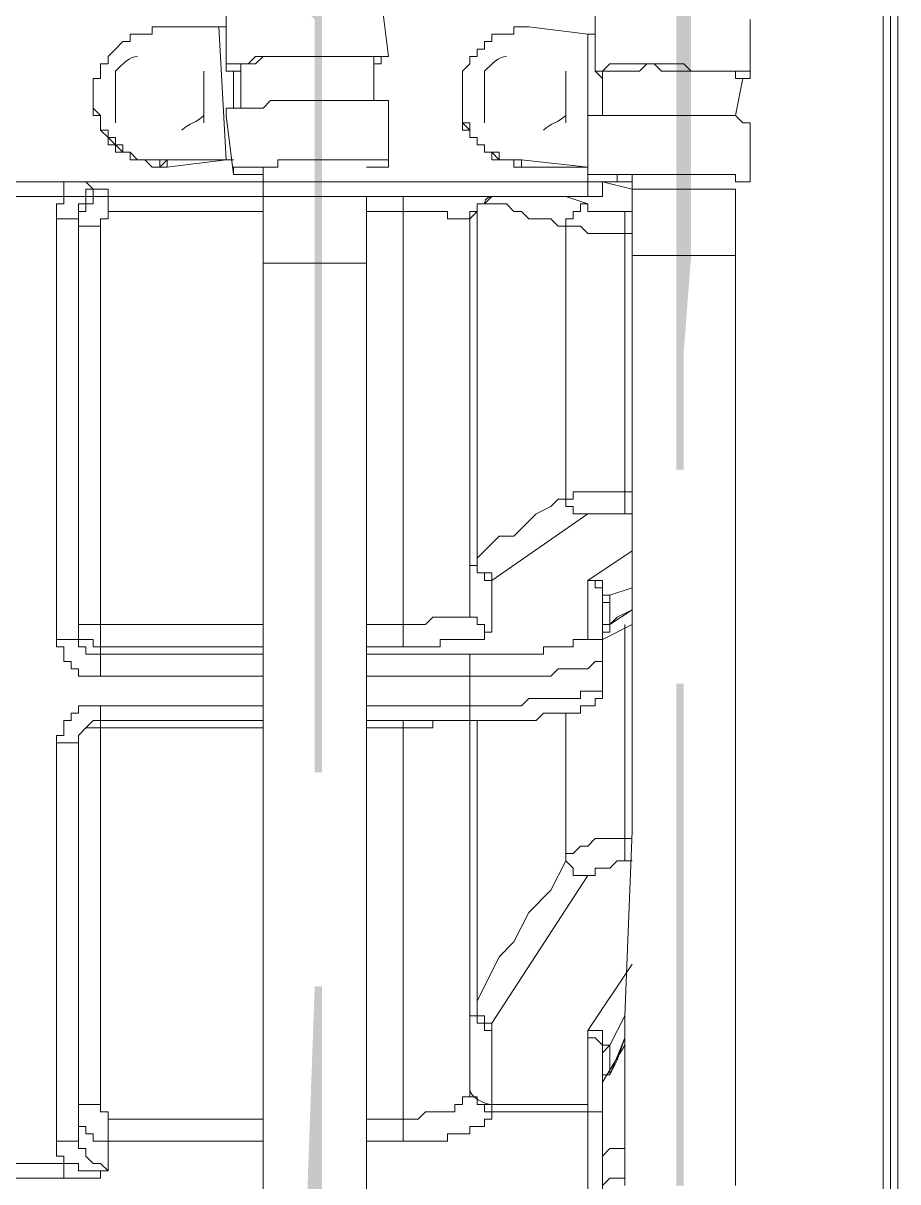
# Model space of a CAD drawing. Header units: millimetres. Extents: x 25083 to 52777, y 24772 to 45779.
# Drawn here: x 49566 to 49610, y 35996.6 to 36054.9 of the extents above; entities that cross this region are included whole.
import ezdxf

# ---------------------------------------------------------------- set-up
doc = ezdxf.new("R2010")
doc.units = ezdxf.units.MM

# ---------------------------------------------------------------- blocks, each defined once
blk = doc.blocks.new('zw$D2F4')
h = blk.add_hatch(color=7)
h.dxf.hatch_style = 2
h.paths.add_polyline_path([(708.924, 177.51), (708.924, 174.167), (709.667, 174.167), (709.667, 177.138), (709.667, 177.51)])
h = blk.add_hatch(color=7)
h.dxf.hatch_style = 2
h.paths.add_polyline_path([(690.356, 177.138), (690.356, 174.91), (690.728, 174.539), (690.728, 173.796), (691.099, 173.796), (691.099, 177.138)])
h = blk.add_hatch(color=7)
h.dxf.hatch_style = 2
h.paths.add_polyline_path([(690.728, 173.796), (690.728, 165.626), (691.099, 165.626), (691.099, 173.796)])
h = blk.add_hatch(color=7)
h.dxf.hatch_style = 2
h.paths.add_polyline_path([(708.924, 174.167), (708.924, 165.997), (709.667, 165.997), (709.667, 174.167)])
h = blk.add_hatch(color=7)
h.dxf.hatch_style = 2
h.paths.add_polyline_path([(690.728, 165.626), (690.728, 162.284), (691.099, 162.284), (691.099, 165.626)])
h = blk.add_hatch(color=7)
h.dxf.hatch_style = 2
h.paths.add_polyline_path([(708.924, 165.997), (708.924, 162.655), (709.667, 162.655), (709.667, 165.997)])
h = blk.add_hatch(color=7)
edge = h.paths.add_edge_path(flags=0)
edge.add_spline(control_points=[(691.099, 115.493), (691.099, 115.493), (691.099, 125.891), (691.099, 125.891), (691.099, 125.891), (690.728, 125.891), (690.728, 125.891), (690.728, 125.891), (690.356, 115.493), (690.356, 115.493), (690.356, 115.493), (691.099, 115.493), (691.099, 115.493), (691.099, 115.493), (691.099, 115.493), (691.099, 115.493)], knot_values=[0, 0, 0, 0, 1, 1, 1, 2, 2, 2, 3, 3, 3, 4, 4, 4, 5, 5, 5, 5], degree=3, periodic=0)
edge = h.paths.add_edge_path(flags=0)
edge.add_spline(control_points=[(691.099, 136.66), (691.099, 136.66), (691.099, 162.284), (691.099, 162.284), (691.099, 162.284), (690.728, 162.284), (690.728, 162.284), (690.728, 162.284), (690.728, 136.66), (690.728, 136.66), (690.728, 136.66), (691.099, 136.66), (691.099, 136.66), (691.099, 136.66), (691.099, 136.66), (691.099, 136.66)], knot_values=[0, 0, 0, 0, 1, 1, 1, 2, 2, 2, 3, 3, 3, 4, 4, 4, 5, 5, 5, 5], degree=3, periodic=0)
h = blk.add_hatch(color=7)
edge = h.paths.add_edge_path(flags=0)
edge.add_spline(control_points=[(708.924, 162.655), (708.924, 162.655), (708.924, 151.886), (708.924, 151.886), (708.924, 151.886), (709.296, 151.886), (709.296, 151.886), (709.296, 151.886), (709.296, 157.828), (709.296, 157.828), (709.296, 157.828), (709.667, 162.655), (709.667, 162.655), (709.667, 162.655), (708.924, 162.655), (708.924, 162.655), (708.924, 162.655), (708.924, 162.655), (708.924, 162.655)], knot_values=[0, 0, 0, 0, 1, 1, 1, 2, 2, 2, 3, 3, 3, 4, 4, 4, 5, 5, 5, 6, 6, 6, 6], degree=3, periodic=0)
edge = h.paths.add_edge_path(flags=0)
edge.add_spline(control_points=[(708.924, 141.116), (708.924, 141.116), (708.924, 115.864), (708.924, 115.864), (708.924, 115.864), (709.296, 115.864), (709.296, 115.864), (709.296, 115.864), (709.296, 141.116), (709.296, 141.116), (709.296, 141.116), (708.924, 141.116), (708.924, 141.116), (708.924, 141.116), (708.924, 141.116), (708.924, 141.116)], knot_values=[0, 0, 0, 0, 1, 1, 1, 2, 2, 2, 3, 3, 3, 4, 4, 4, 5, 5, 5, 5], degree=3, periodic=0)
at = {"color": 7, "lineweight": 5}
for points in [[(720.065, 228.386), (720.065, 109.18)], [(719.694, 109.18), (719.694, 193.478)], [(719.322, 109.18), (719.322, 192.735)], [(694.441, 172.682), (694.07, 175.653)], [(686.271, 175.281), (686.271, 172.311)], [(686.271, 174.91), (686.271, 171.939)], [(704.839, 171.939), (704.839, 174.91)], [(712.638, 171.568), (712.638, 174.539)], [(682.929, 174.167), (682.558, 174.167), (682.558, 173.796), (681.444, 173.796), (681.444, 173.425), (681.072, 173.425), (680.701, 173.053), (680.33, 172.682), (680.33, 172.311), (679.958, 172.311), (679.958, 171.568), (679.587, 171.568), (679.587, 170.825)], [(682.929, 174.167), (685.9, 174.167)], [(685.9, 174.167), (686.271, 174.167)], [(686.271, 167.483), (685.9, 174.167)], [(701.497, 174.167), (700.754, 174.167), (700.754, 173.796), (699.64, 173.796), (699.64, 173.425), (699.269, 173.425), (699.269, 173.053), (698.898, 173.053), (698.898, 172.682), (698.526, 172.682), (698.526, 172.311), (698.155, 171.939), (698.155, 170.825)], [(701.497, 174.167), (704.468, 173.796)], [(704.468, 173.796), (704.839, 173.796)], [(704.468, 167.112), (704.468, 173.796)], [(704.468, 167.112), (704.468, 173.796)], [(686.271, 172.311), (687.386, 172.311), (687.757, 172.682), (692.213, 172.682), (692.585, 172.682), (694.441, 172.682)], [(687.014, 172.311), (687.757, 172.311), (688.128, 172.682), (691.47, 172.682), (691.842, 172.682), (693.327, 172.682)], [(693.327, 172.682), (693.699, 172.682)], [(693.699, 170.454), (693.699, 172.682)], [(694.441, 172.682), (694.07, 172.682), (694.07, 172.311), (693.699, 172.311)], [(686.271, 171.939), (686.271, 172.311)], [(687.014, 171.939), (687.014, 172.311)], [(687.014, 170.082), (687.014, 172.311)], [(704.839, 171.939), (705.211, 171.939), (705.582, 172.311), (709.296, 172.311), (709.667, 171.939), (710.41, 171.939), (710.781, 171.939), (712.638, 171.939), (712.638, 171.568)], [(705.211, 171.939), (707.068, 171.939), (707.439, 172.311), (707.81, 172.311), (708.182, 171.939), (710.038, 171.939), (710.41, 171.939), (711.895, 171.939)], [(680.701, 169.34), (680.701, 171.939)], [(685.157, 169.34), (685.157, 171.939)], [(687.014, 171.939), (686.271, 171.939)], [(686.643, 170.082), (686.643, 171.939)], [(687.014, 170.082), (687.014, 171.939)], [(699.269, 169.34), (699.269, 171.939)], [(703.354, 169.34), (703.354, 171.939)], [(705.211, 171.568), (704.839, 171.939)], [(705.211, 169.711), (705.211, 171.939)], [(705.211, 169.711), (705.211, 171.568)], [(711.895, 171.939), (711.895, 171.568), (712.267, 171.568)], [(711.895, 169.711), (712.267, 171.568)], [(712.638, 171.568), (712.267, 171.568)], [(679.587, 170.825), (679.587, 170.082), (679.958, 169.711), (679.958, 168.968), (680.33, 168.968), (680.33, 168.597), (680.701, 168.597), (680.701, 168.226), (681.072, 168.226), (681.072, 167.854), (681.444, 167.854), (681.815, 167.483), (683.301, 167.483)], [(679.587, 170.454), (679.587, 169.711), (679.958, 169.711), (679.958, 168.968), (680.33, 168.968), (680.33, 168.597), (680.701, 168.226), (681.072, 167.854), (681.444, 167.854), (681.444, 167.483), (683.301, 167.483)], [(679.587, 170.454), (679.587, 169.711), (679.958, 169.711), (679.958, 168.968), (680.33, 168.597), (680.33, 168.226), (680.701, 168.226), (680.701, 167.854), (681.444, 167.854), (681.444, 167.483), (682.186, 167.483), (682.558, 167.112), (683.301, 167.112)], [(679.587, 170.454), (679.587, 169.711), (679.958, 169.711), (679.958, 168.968), (680.33, 168.968), (680.33, 168.597), (680.701, 168.226), (681.072, 167.854), (681.444, 167.854), (681.444, 167.483), (682.929, 167.483), (682.929, 167.112), (683.301, 167.483)], [(686.271, 169.711), (686.271, 170.082), (688.128, 170.082), (688.5, 170.454), (692.213, 170.454), (692.585, 170.454), (694.441, 170.454), (694.441, 170.082)], [(698.155, 170.825), (698.155, 169.34), (698.526, 169.34), (698.526, 168.597), (698.898, 168.597), (698.898, 168.226), (699.269, 168.226), (699.269, 167.854), (700.012, 167.854), (700.012, 167.483), (701.126, 167.483)], [(698.155, 170.454), (698.155, 169.34), (698.526, 168.968), (698.526, 168.597), (698.898, 168.597), (698.898, 168.226), (699.269, 168.226), (699.269, 167.854), (699.64, 167.854), (700.012, 167.483), (701.126, 167.483)], [(698.155, 170.454), (698.155, 168.968), (698.526, 168.968), (698.526, 168.597), (698.898, 168.597), (698.898, 168.226), (699.269, 168.226), (699.269, 167.854), (699.64, 167.854), (699.64, 167.483), (700.754, 167.483), (700.754, 167.112), (701.126, 167.112)], [(698.155, 170.454), (698.155, 169.34), (698.526, 168.968), (698.526, 168.597), (698.898, 168.597), (698.898, 168.226), (699.269, 168.226), (699.269, 167.854), (699.64, 167.854), (700.012, 167.483), (701.126, 167.483), (701.126, 167.112)], [(686.643, 166.74), (686.271, 169.711)], [(686.643, 166.74), (686.271, 169.711)], [(694.441, 167.112), (694.441, 170.082)], [(704.468, 166.74), (704.468, 169.711)], [(704.468, 169.711), (710.41, 169.711), (710.781, 169.711), (711.895, 169.711), (712.267, 169.34), (712.638, 169.34)], [(712.638, 166.369), (712.638, 169.34)], [(686.271, 167.483), (683.301, 167.112)], [(683.301, 167.483), (686.643, 167.483)], [(686.643, 167.483), (683.301, 167.483)], [(683.301, 167.483), (686.271, 167.483)], [(683.301, 167.112), (683.301, 167.483)], [(686.643, 167.483), (686.271, 167.483)], [(686.271, 167.483), (686.643, 167.483)], [(686.643, 166.74), (686.643, 167.112), (688.871, 167.112), (688.871, 167.483), (692.213, 167.483), (692.585, 167.483), (694.441, 167.483), (694.441, 167.112)], [(704.468, 167.112), (701.126, 167.483)], [(701.126, 167.483), (704.468, 167.112)], [(688.128, 167.112), (688.128, 165.626)], [(688.128, 167.112), (688.128, 166.74)], [(694.441, 167.112), (693.327, 167.112)], [(704.468, 167.112), (701.126, 167.112)], [(701.126, 167.112), (704.468, 167.112)], [(704.468, 166.369), (664.733, 166.369)], [(674.388, 166.369), (678.102, 166.369)], [(678.102, 165.626), (678.102, 166.369)], [(680.33, 165.997), (679.587, 165.997), (679.216, 166.369), (678.102, 166.369)], [(688.128, 166.74), (686.643, 166.74)], [(704.468, 166.369), (704.468, 166.74)], [(704.468, 166.74), (710.41, 166.74), (710.781, 166.74), (711.895, 166.74), (711.895, 166.369), (712.638, 166.369)], [(704.468, 165.626), (704.468, 166.369)], [(705.211, 166.369), (705.211, 165.626), (704.839, 165.626), (704.468, 165.626)], [(704.468, 165.626), (705.211, 165.626), (705.211, 165.997), (705.211, 166.369)], [(705.953, 166.369), (704.468, 166.369)], [(705.211, 166.369), (706.696, 165.997)], [(705.953, 166.74), (705.953, 166.369)], [(705.953, 166.369), (705.953, 166.74)], [(705.953, 166.369), (705.953, 166.74)], [(706.696, 166.74), (705.953, 166.74)], [(706.696, 166.369), (705.953, 166.369)], [(705.953, 166.369), (706.696, 166.369)], [(706.696, 166.74), (706.696, 162.655)], [(712.638, 166.369), (711.895, 166.369)], [(678.102, 165.626), (674.388, 165.626)], [(677.73, 164.512), (677.73, 165.255), (678.102, 165.255), (678.102, 165.626)], [(678.102, 165.626), (679.216, 165.626), (679.216, 165.997), (680.33, 165.997)], [(678.844, 164.883), (678.844, 165.255), (679.216, 165.255), (679.216, 165.626), (679.587, 165.626), (679.587, 165.997), (679.958, 165.997), (680.33, 165.997)], [(680.33, 165.626), (679.587, 165.626), (679.587, 165.255), (679.216, 165.255), (679.216, 164.883)], [(680.33, 165.997), (680.33, 164.883)], [(680.33, 165.626), (695.184, 165.626)], [(688.128, 165.626), (688.128, 162.284)], [(690.728, 165.626), (688.128, 165.626)], [(693.327, 165.626), (692.213, 165.626), (691.842, 165.626), (690.728, 165.626)], [(693.327, 162.284), (693.327, 165.626)], [(695.184, 142.973), (695.184, 165.626)], [(699.64, 165.626), (695.184, 165.626)], [(698.526, 164.512), (698.898, 164.883), (698.898, 165.255), (699.269, 165.255), (699.64, 165.626)], [(699.64, 165.626), (704.468, 165.626)], [(699.64, 165.626), (704.468, 165.626)], [(704.468, 165.255), (703.354, 165.626)], [(709.296, 165.997), (706.696, 165.997)], [(711.895, 165.997), (709.296, 165.997)], [(711.895, 162.655), (711.895, 165.997)], [(698.898, 165.255), (698.898, 164.883), (698.526, 164.883)], [(699.269, 165.255), (700.383, 165.255)], [(699.269, 165.255), (699.64, 165.255)], [(699.64, 165.255), (700.383, 165.255)], [(700.383, 165.255), (700.754, 164.883), (701.126, 164.883), (701.497, 164.512), (702.611, 164.512), (702.983, 164.141), (703.354, 164.141)], [(704.468, 165.255), (704.097, 165.255), (704.097, 164.883), (703.725, 164.883), (703.725, 164.512), (703.354, 164.512), (703.354, 164.141)], [(706.325, 164.883), (704.468, 164.883), (704.468, 165.255)], [(677.73, 143.345), (677.73, 164.512)], [(678.473, 164.512), (677.73, 164.512)], [(678.844, 164.512), (678.473, 164.512)], [(678.844, 164.512), (678.844, 164.883)], [(678.844, 143.716), (678.844, 164.512)], [(679.958, 164.141), (679.958, 164.512), (680.33, 164.512), (680.33, 164.883)], [(688.128, 164.883), (680.33, 164.883)], [(695.184, 164.883), (693.327, 164.883)], [(695.184, 164.883), (697.412, 164.883), (697.412, 164.512), (698.526, 164.512)], [(698.526, 144.83), (698.526, 164.512)], [(698.898, 164.883), (698.898, 147.43)], [(706.696, 164.883), (706.325, 164.883)], [(706.325, 164.883), (706.325, 163.769)], [(679.958, 164.141), (678.844, 164.141)], [(679.958, 141.488), (679.958, 164.141)], [(703.354, 150.4), (703.354, 164.141)], [(706.325, 163.769), (704.468, 163.769), (704.097, 164.141), (703.354, 164.141)], [(706.696, 163.769), (706.325, 163.769)], [(706.325, 163.769), (706.325, 150.772)], [(688.128, 162.284), (688.128, 115.493)], [(690.728, 162.284), (688.128, 162.284)], [(693.327, 162.284), (692.213, 162.284), (690.728, 162.284)], [(693.327, 115.493), (693.327, 162.284)], [(706.696, 162.655), (706.696, 133.689), (706.325, 124.405), (706.325, 115.864)], [(709.296, 162.655), (706.696, 162.655)], [(711.895, 162.655), (709.667, 162.655), (709.296, 162.655)], [(711.895, 115.864), (711.895, 162.655)], [(706.325, 150.772), (703.725, 150.772), (703.725, 150.4), (703.354, 150.4)], [(706.325, 150.772), (706.696, 150.772)], [(706.325, 150.772), (706.325, 149.658)], [(703.354, 150.4), (702.983, 150.4), (702.611, 150.029), (701.869, 149.658), (700.754, 148.544), (700.012, 148.544), (698.898, 147.43)], [(703.354, 150.4), (703.354, 150.029), (703.725, 150.029), (703.725, 149.658), (704.097, 149.658), (704.468, 149.658)], [(699.64, 146.315), (704.468, 149.658)], [(704.468, 149.658), (706.325, 149.658)], [(706.325, 149.658), (706.696, 149.658)], [(706.696, 147.801), (704.468, 146.315)], [(699.64, 146.315), (699.269, 146.315), (699.269, 146.687), (698.898, 146.687), (698.898, 147.058), (698.526, 147.058), (698.526, 147.43)], [(698.898, 147.43), (698.898, 147.058)], [(698.898, 147.058), (698.898, 146.687)], [(698.898, 146.687), (699.64, 146.687), (699.64, 146.315)], [(699.64, 146.315), (699.64, 143.716)], [(704.468, 143.716), (704.468, 146.315)], [(705.211, 145.201), (705.211, 145.944), (704.839, 145.944), (704.839, 146.315), (704.468, 146.315)], [(705.582, 145.573), (705.211, 145.573), (705.211, 146.315), (704.839, 146.315), (704.468, 146.315)], [(705.582, 145.573), (706.696, 145.944)], [(705.211, 145.201), (705.582, 145.201), (705.582, 145.573)], [(705.211, 141.116), (705.211, 145.201)], [(705.582, 145.573), (705.582, 144.087)], [(698.526, 144.83), (698.526, 144.459), (697.041, 144.459), (696.669, 144.459), (696.298, 144.087), (695.184, 144.087)], [(698.526, 144.83), (698.526, 144.459), (698.898, 144.459), (698.898, 144.087), (699.269, 144.087), (699.269, 143.716), (699.64, 143.716)], [(706.696, 144.83), (705.582, 144.087)], [(706.696, 144.83), (705.953, 144.459)], [(678.844, 143.716), (678.844, 144.087)], [(679.958, 144.087), (678.844, 144.087)], [(688.128, 144.087), (679.958, 144.087)], [(695.184, 144.087), (693.327, 144.087)], [(706.696, 144.087), (705.211, 143.345)], [(705.582, 144.087), (705.582, 143.716), (705.211, 143.716)], [(705.582, 144.087), (705.211, 144.087)], [(705.953, 144.459), (705.582, 144.087)], [(706.325, 144.087), (706.325, 133.318)], [(677.73, 143.345), (678.844, 143.345), (678.844, 143.716)], [(679.958, 142.602), (679.216, 142.602), (679.216, 142.973), (678.844, 142.973), (678.844, 143.345), (678.844, 143.716)], [(679.958, 142.973), (679.587, 142.973), (679.587, 143.345), (678.844, 143.345), (678.844, 143.716)], [(699.64, 143.716), (699.269, 143.716), (699.269, 143.345), (697.784, 143.345), (697.412, 143.345), (697.041, 143.345), (697.041, 142.973), (695.184, 142.973)], [(704.468, 143.716), (704.468, 143.345), (703.725, 143.345), (703.725, 142.973), (702.24, 142.973), (702.24, 142.602), (701.869, 142.602), (701.497, 142.602), (698.526, 142.602)], [(704.468, 143.716), (704.468, 143.345), (705.211, 143.345)], [(679.958, 141.488), (678.844, 141.488), (678.844, 141.859), (678.473, 141.859), (678.473, 142.23), (678.102, 142.23), (678.102, 142.973), (677.73, 142.973), (677.73, 143.345)], [(688.128, 142.973), (679.958, 142.973)], [(695.184, 142.973), (693.327, 142.973)], [(705.211, 143.345), (705.211, 142.602)], [(679.958, 142.602), (688.128, 142.602)], [(693.327, 142.602), (698.526, 142.602)], [(698.526, 120.692), (698.526, 142.602)], [(705.211, 142.602), (705.211, 142.23), (704.839, 142.23)], [(704.839, 142.23), (704.468, 141.859), (702.983, 141.859), (702.611, 141.488), (698.526, 141.488)], [(688.128, 141.488), (679.958, 141.488)], [(698.526, 141.488), (693.327, 141.488)], [(698.526, 139.26), (701.869, 139.26), (702.24, 139.631), (704.097, 139.631), (704.097, 140.002), (704.468, 140.002), (704.839, 140.002), (704.839, 140.374), (705.211, 140.374), (705.211, 141.116)], [(698.526, 140.002), (701.126, 140.002), (701.497, 140.374), (704.097, 140.374), (704.097, 140.745), (705.211, 140.745), (705.211, 141.116)], [(677.73, 138.146), (677.73, 138.517), (678.102, 138.517), (678.102, 139.26), (678.473, 139.26), (678.473, 139.631), (678.844, 139.631), (678.844, 140.002), (679.216, 140.002)], [(679.216, 140.002), (679.958, 140.002)], [(679.958, 140.002), (688.128, 140.002)], [(679.958, 140.002), (679.958, 119.949)], [(693.327, 140.002), (698.526, 140.002)], [(703.354, 132.204), (703.354, 139.631)], [(678.844, 138.146), (678.844, 138.517), (679.216, 138.888)], [(679.216, 138.888), (679.587, 139.26), (679.958, 139.26)], [(679.216, 138.888), (679.958, 138.888)], [(688.128, 139.26), (679.958, 139.26)], [(679.958, 138.888), (688.128, 138.888)], [(698.526, 139.26), (693.327, 139.26)], [(693.327, 138.888), (695.184, 138.888)], [(695.184, 118.092), (695.184, 139.26)], [(695.184, 138.888), (696.669, 138.888), (696.669, 139.26), (698.155, 139.26)], [(698.898, 139.26), (698.898, 125.148)], [(677.73, 118.092), (677.73, 138.146)], [(678.844, 138.146), (677.73, 138.146)], [(678.844, 118.464), (678.844, 138.146)], [(706.325, 133.318), (704.839, 133.318), (704.468, 132.947), (704.097, 132.947), (703.725, 132.575), (703.354, 132.575), (703.354, 132.204)], [(706.325, 133.318), (706.696, 133.318)], [(706.325, 133.318), (706.325, 132.204)], [(703.354, 132.204), (702.611, 130.718), (701.497, 129.604), (700.754, 128.119), (700.012, 127.376), (698.898, 125.148)], [(703.354, 132.204), (703.725, 131.832), (703.725, 131.461), (704.097, 131.461), (704.468, 131.461)], [(704.468, 131.461), (704.839, 131.461), (704.839, 131.832), (705.582, 131.832), (705.953, 132.204), (706.325, 132.204)], [(706.325, 132.204), (706.696, 132.204)], [(699.64, 124.034), (704.468, 131.461)], [(706.696, 127.005), (704.468, 123.663)], [(699.64, 123.663), (699.269, 123.663), (699.269, 124.034), (698.898, 124.034), (698.898, 124.405), (698.526, 124.405), (698.526, 124.777)], [(698.898, 125.148), (698.898, 124.405)], [(698.898, 125.148), (698.898, 124.777)], [(698.898, 124.405), (699.269, 124.405), (699.269, 124.034), (699.64, 124.034)], [(705.582, 122.92), (706.325, 124.405)], [(705.582, 122.92), (706.325, 124.405)], [(699.64, 123.663), (699.64, 124.034)], [(699.64, 123.663), (699.64, 119.949)], [(705.582, 122.92), (705.211, 122.92), (705.211, 123.663), (704.839, 123.663), (704.468, 123.663)], [(704.468, 123.663), (704.468, 123.291)], [(704.468, 115.121), (704.468, 123.291)], [(705.211, 122.548), (705.211, 122.92), (704.839, 123.291), (704.468, 123.291)], [(706.325, 123.291), (705.582, 121.434)], [(706.325, 123.291), (705.953, 122.177)], [(706.325, 122.92), (705.211, 121.063)], [(705.211, 122.548), (705.582, 122.92)], [(705.211, 114.379), (705.211, 122.548)], [(705.582, 122.92), (705.582, 121.434)], [(706.325, 122.92), (706.325, 117.721)], [(705.953, 122.177), (705.582, 121.434)], [(705.582, 121.434), (705.211, 121.434), (705.211, 121.063)], [(705.582, 121.434), (705.211, 121.434), (705.211, 121.063)], [(698.526, 120.692), (698.526, 120.32)], [(698.526, 120.692), (698.526, 120.32), (698.898, 120.32)], [(698.526, 120.692), (698.526, 120.32), (698.898, 120.32)], [(698.526, 120.32), (698.155, 120.32), (698.155, 119.949), (697.784, 119.949), (697.784, 119.578), (696.298, 119.578), (695.927, 119.206), (695.184, 119.206)], [(698.898, 120.32), (698.898, 119.949), (699.64, 119.949)], [(698.898, 120.32), (698.898, 119.949)], [(678.844, 119.578), (678.844, 119.949), (679.587, 119.949), (679.958, 119.949)], [(678.844, 118.835), (678.844, 119.578)], [(680.33, 119.206), (680.33, 119.578), (679.958, 119.578), (679.958, 119.949)], [(699.64, 119.578), (699.64, 119.206), (699.269, 119.206), (699.269, 118.835), (698.526, 118.835), (698.526, 118.464), (697.784, 118.464), (697.412, 118.464), (697.412, 118.092), (695.184, 118.092)], [(698.898, 119.949), (699.269, 119.949), (699.269, 119.578), (699.64, 119.578)], [(704.468, 119.949), (699.64, 119.949)], [(699.64, 119.578), (699.64, 119.949)], [(704.468, 119.578), (699.64, 119.578)], [(704.468, 119.949), (704.468, 119.578), (704.839, 119.578)], [(705.211, 118.835), (705.211, 119.578), (704.839, 119.578), (704.468, 119.578)], [(704.839, 119.578), (705.211, 119.578), (705.211, 118.835)], [(688.128, 119.206), (680.33, 119.206)], [(680.33, 119.206), (680.33, 116.607)], [(695.184, 119.206), (693.327, 119.206)], [(677.73, 118.092), (678.844, 118.092), (678.844, 118.464)], [(680.33, 118.092), (679.587, 118.092), (679.587, 118.464), (679.216, 118.464), (679.216, 118.835), (678.844, 118.835)], [(680.33, 116.607), (679.958, 116.978), (679.587, 116.978), (679.216, 117.349), (679.216, 117.721), (678.844, 117.721), (678.844, 118.464)], [(678.102, 116.978), (678.102, 117.349), (677.73, 117.349), (677.73, 118.092)], [(688.128, 118.092), (680.33, 118.092)], [(695.184, 118.092), (693.327, 118.092)], [(706.325, 117.721), (705.582, 117.721), (705.211, 117.349)], [(706.325, 117.721), (706.325, 116.235)], [(674.759, 116.978), (678.102, 116.978)], [(678.102, 116.235), (678.102, 116.978)], [(680.33, 116.607), (678.844, 116.607), (678.844, 116.978), (678.102, 116.978)], [(678.102, 116.235), (674.759, 116.235)], [(678.102, 116.235), (679.958, 116.235), (679.958, 116.607), (680.33, 116.607)], [(705.211, 115.864), (705.582, 116.235), (706.325, 116.235)]]:
    blk.add_lwpolyline(points, dxfattribs=at)
for points in [[(681.815, 172.682), (681.444, 172.682), (681.072, 172.311), (680.701, 171.939)], [(700.383, 172.682), (700.012, 172.682), (699.64, 172.311), (699.269, 171.939)], [(685.157, 169.711), (684.786, 169.34), (684.415, 169.34), (684.043, 168.968)], [(703.354, 169.711), (702.983, 169.34), (702.611, 169.34), (702.24, 168.968)], [(704.468, 166.369), (704.468, 166.369), (704.468, 166.369), (704.468, 166.369)], [(704.468, 166.369), (704.468, 166.369), (704.468, 166.369), (704.468, 166.369)], [(699.64, 165.626), (699.64, 165.626), (699.269, 165.626), (699.269, 165.255)], [(699.64, 165.626), (699.64, 165.626), (699.64, 165.626), (699.64, 165.626)], [(704.468, 165.626), (704.468, 165.626), (704.468, 165.626), (704.468, 165.626)], [(699.269, 165.255), (699.269, 165.255), (699.269, 165.255), (698.898, 165.255)], [(698.898, 165.255), (698.898, 165.255), (698.898, 165.255), (698.898, 165.255)], [(698.898, 165.255), (698.898, 165.255), (698.898, 165.255), (698.898, 165.255)], [(699.269, 165.255), (699.269, 165.255), (699.269, 165.255), (699.269, 165.255)], [(678.844, 164.883), (678.844, 164.512), (678.844, 164.512), (678.844, 164.512)], [(679.216, 164.883), (679.216, 164.883), (678.844, 164.883), (678.844, 164.883)], [(678.844, 164.883), (678.844, 164.883), (678.844, 164.883), (678.844, 164.883)], [(678.844, 164.512), (678.844, 164.141), (678.844, 164.141), (678.844, 164.141)], [(698.526, 164.883), (698.526, 164.512), (698.526, 164.512), (698.526, 164.512)], [(698.526, 164.512), (698.526, 164.512), (698.526, 164.512), (698.526, 164.512)], [(698.526, 164.512), (698.526, 164.512), (698.526, 164.512), (698.526, 164.512)], [(705.211, 143.716), (705.211, 143.716), (705.211, 143.716), (705.211, 143.716)], [(698.526, 120.692), (698.526, 120.32), (699.269, 119.949), (699.64, 119.949)], [(705.211, 121.063), (705.211, 121.063), (705.211, 121.063), (705.211, 121.063)], [(705.211, 117.349), (705.211, 117.349), (705.211, 117.349), (705.211, 117.349)], [(706.325, 116.235), (706.325, 116.235), (706.325, 116.235), (706.325, 116.235)]]:
    blk.add_open_spline(points, degree=3, dxfattribs=at)

msp = doc.modelspace()

# ---------------------------------------------------------------- block references
msp.add_blockref('zw$D2F4', (48889.923, 35880.503))

doc.saveas('drawing.dxf')
